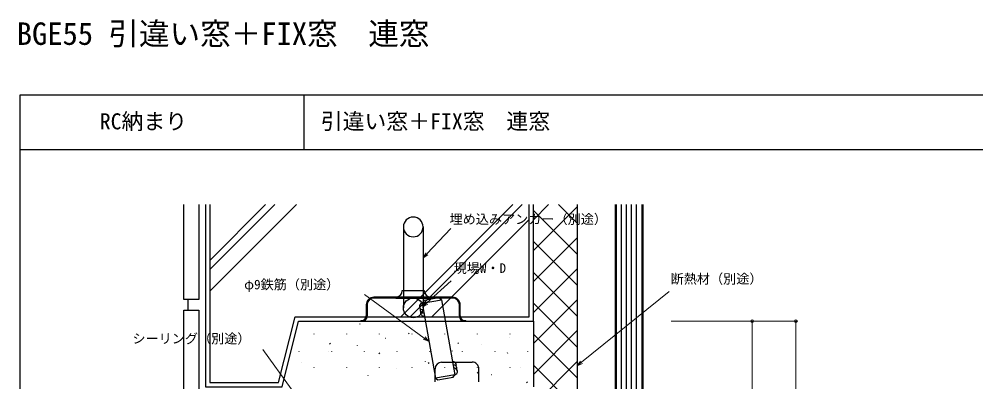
# Model space of a CAD drawing. Units: millimetres, scale not verified. Extents: x -437 to 438, y -681 to 679.
# Drawn here: x -437.1 to 0.6, y 512.8 to 678.6 of the extents above; entities that cross this region are included whole.
import ezdxf
from ezdxf.enums import TextEntityAlignment as Align

# ---------------------------------------------------------------- set-up
doc = ezdxf.new("R2010")
doc.units = ezdxf.units.MM
doc.header["$LTSCALE"] = 4
for name, color, linetype in [('0-1_USER1', 3, 'Continuous'), ('0-4_YKK_13', 4, 'Continuous'), ('0-6_YKK_ZWAK', 7, 'Continuous'), ('0-7_YSS_K', 3, 'Continuous')]:
    doc.layers.add(name, color=color, linetype=linetype)
doc.layers.add('0-5_YKK_D', color=6, linetype='Continuous', lineweight=18)
doc.styles.add('ＭＳ ゴシック', font='')
doc.styles.get('ＭＳ ゴシック').set_extended_font_data('MS Gothic')

msp = doc.modelspace()

# ---------------------------------------------------------------- linework, layer by layer
at = {"layer": '0-4_YKK_13'}
for p, q in [((-261.302, 583.613), (-261.302, 546.613)), ((-252.302, 583.613), (-252.302, 546.613)), ((-264.802, 551.513), (-274.802, 551.513)), ((-248.802, 551.513), (-264.802, 551.513)), ((-261.802, 554.513), (-251.802, 554.513)), ((-238.802, 551.513), (-248.802, 551.513)), ((-278.302, 548.013), (-278.302, 542.913)), ((-277.902, 548.013), (-277.902, 542.913)), ((-264.802, 551.113), (-274.802, 551.113)), ((-264.802, 551.113), (-248.802, 551.113)), ((-238.802, 551.113), (-248.802, 551.113)), ((-235.702, 542.913), (-235.702, 548.013)), ((-235.302, 542.913), (-235.302, 548.013)), ((-280.802, 540.913), (-280.802, 540.513)), ((-280.802, 540.913), (-280.302, 540.913)), ((-280.802, 540.513), (-280.302, 540.513)), ((-280.302, 540.513), (-233.302, 540.513)), ((-233.302, 540.913), (-232.802, 540.913)), ((-233.302, 540.513), (-232.802, 540.513)), ((-232.802, 540.513), (-232.802, 540.913)), ((-243.802, 521.814), (-229.802, 521.813)), ((-246.802, 512.816), (-246.802, 518.814)), ((-226.802, 512.814), (-226.802, 518.813))]:
    msp.add_line(p, q, dxfattribs=at)
msp.add_circle((-256.802, 546.613), 4.5, dxfattribs=at)
for centre, radius, start, end in [((-256.802, 583.613), 4.5, 0, 180), ((-256.802, 583.613), 4.5, 180, 0), ((-274.802, 548.013), 3.5, 90, 180), ((-264.802, 554.513), 3, 270, 0), ((-248.802, 554.513), 3, 180, 270), ((-238.802, 548.013), 3.5, 0, 90), ((-274.802, 548.013), 3.1, 90, 180), ((-238.802, 548.013), 3.1, 0, 90), ((-280.302, 542.913), 2.4, 270, 0), ((-280.302, 542.913), 2, 270, 0), ((-233.302, 542.913), 2.4, 180, 270), ((-233.302, 542.913), 2, 180, 270), ((-243.802, 518.814), 3, 89.99878, 179.99845), ((-229.802, 518.813), 3, 359.99873, 89.99878)]:
    msp.add_arc(centre, radius, start, end, dxfattribs=at)
at = {"layer": '0-5_YKK_D'}
for p, q in [((-138.802, 540.513), (-80.802, 540.513)), ((-138.802, 540.513), (-100.802, 540.513)), ((-101.802, 540.513), (-101.802, 480.513)), ((-81.802, 540.513), (-81.802, -109.487))]:
    msp.add_line(p, q, dxfattribs=at)
for points in [[(-252.302, 569.488), (-250.557, 571.347), (-239.668, 582.949)], [(-250.059, 570.879), (-252.302, 569.488), (-251.055, 571.815)], [(-252.438, 547.143), (-250.55, 548.856), (-239.421, 558.95)], [(-249.758, 531.345), (-251.818, 532.848), (-279.025, 552.698)], [(-181.802, 520.167), (-179.819, 521.77), (-139.754, 554.141)], [(-250.091, 548.35), (-252.438, 547.143), (-251.009, 549.362)], [(-251.416, 533.4), (-249.758, 531.345), (-252.221, 532.296)], [(-311.085, 507.513), (-312.571, 509.585), (-325.539, 527.663)], [(-179.389, 521.238), (-181.802, 520.167), (-180.248, 522.301)]]:
    msp.add_lwpolyline(points, dxfattribs=at)
for centre in [(-101.802, 540.513), (-81.802, 540.513)]:
    msp.add_circle(centre, 0.637, dxfattribs=at)
at = {"layer": '0-6_YKK_ZWAK'}
for p, q in [((-436.8, 643.8), (-436.8, -681.2)), ((438.2, 643.8), (-436.8, 643.8)), ((-306.8, 643.8), (-306.8, 618.8)), ((438.2, 618.8), (-436.8, 618.8))]:
    msp.add_line(p, q, dxfattribs=at)
at = {"layer": '0-7_YSS_K'}
for p, q in [((-349.802, 568.347), (-324.349, 593.8)), ((-349.802, 564.104), (-320.106, 593.8)), ((-349.802, 554.205), (-310.207, 593.8)), ((-262.499, 542.513), (-211.212, 593.8)), ((-258.256, 542.513), (-206.969, 593.8)), ((-201.802, 586.928), (-194.93, 593.8)), ((-201.802, 572.786), (-181.802, 592.786)), ((-181.802, 571.149), (-201.802, 591.149)), ((-181.802, 585.291), (-190.311, 593.8)), ((-181.802, 593.8), (-181.802, 500.513)), ((-161.502, 496.013), (-161.502, 593.8)), ((-159.202, 496.013), (-159.202, 593.8)), ((-156.902, 496.013), (-156.902, 593.8)), ((-154.602, 496.013), (-154.602, 593.8)), ((-248.356, 542.513), (-203.802, 587.068)), ((-201.802, 558.644), (-181.802, 578.644)), ((-181.802, 557.007), (-201.802, 577.007)), ((-201.802, 544.502), (-181.802, 564.502)), ((-181.802, 542.865), (-201.802, 562.865)), ((-359.802, 545.513), (-359.802, 550.513)), ((-252.731, 548.794), (-246.649, 514.49)), ((-243.869, 550.365), (-237.788, 516.061)), ((-201.802, 530.359), (-181.802, 550.359)), ((-181.802, 528.723), (-201.802, 548.723)), ((-300.475, 540.266), (-300.459, 540.218)), ((-281.432, 539.545), (-281.156, 539.128)), ((-201.802, 540.513), (-201.802, 510.513)), ((-302.25, 534.8), (-302.25, 534.55)), ((-287.3, 534.8), (-287.3, 534.55)), ((-272.35, 534.8), (-272.35, 534.55)), ((-258.916, 535.123), (-258.64, 534.706)), ((-257.4, 534.8), (-257.4, 534.55)), ((-256.936, 537.654), (-256.92, 537.607)), ((-242.45, 534.8), (-242.45, 534.55)), ((-227.5, 534.8), (-227.5, 534.55)), ((-212.55, 534.8), (-212.55, 534.55)), ((-201.802, 516.217), (-181.802, 536.217)), ((-181.802, 514.58), (-201.802, 534.58)), ((-295.048, 530.521), (-294.772, 530.104)), ((-282.474, 529.545), (-282.457, 529.497)), ((-269.413, 532.775), (-269.396, 532.728)), ((-236.4, 530.7), (-236.124, 530.283)), ((-225.791, 529.928), (-225.774, 529.881)), ((-212.73, 533.158), (-212.713, 533.111)), ((-309.125, 526.725), (-309.125, 526.475)), ((-295.618, 526.55), (-295.602, 526.503)), ((-294.175, 526.725), (-294.175, 526.475)), ((-279.225, 526.725), (-279.225, 526.475)), ((-272.532, 526.098), (-272.256, 525.681)), ((-264.275, 526.725), (-264.275, 526.475)), ((-249.325, 526.725), (-249.325, 526.475)), ((-238.935, 526.933), (-238.918, 526.886)), ((-234.375, 526.725), (-234.375, 526.475)), ((-219.425, 526.725), (-219.425, 526.475)), ((-213.884, 526.278), (-213.608, 525.861)), ((-204.475, 526.725), (-204.475, 526.475)), ((-308.095, 521.67), (-308.078, 521.623)), ((-251.412, 522.054), (-251.395, 522.007)), ((-250.016, 521.676), (-249.74, 521.259)), ((-201.802, 502.075), (-181.802, 522.075)), ((-302.25, 519.6), (-302.25, 519.35)), ((-287.3, 519.6), (-287.3, 519.35)), ((-272.35, 519.6), (-272.35, 519.35)), ((-264.473, 518.824), (-264.456, 518.776)), ((-257.4, 519.6), (-257.4, 519.35)), ((-242.45, 519.6), (-242.45, 519.35)), ((-227.5, 519.6), (-227.5, 519.35)), ((-227.5, 517.254), (-227.224, 516.837)), ((-212.55, 519.6), (-212.55, 519.35)), ((-207.789, 519.207), (-207.773, 519.16)), ((-181.877, 500.513), (-201.802, 520.438)), ((-277.617, 515.829), (-277.6, 515.782)), ((-220.934, 516.212), (-220.917, 516.165)), ((-204.984, 512.832), (-204.708, 512.415))]:
    msp.add_line(p, q, dxfattribs=at)
for points in [[(-354.802, 593.8), (-354.802, 550.513), (-361.802, 550.513), (-361.802, 593.8)], [(-351.802, 593.8), (-351.802, 510.513), (-316.802, 510.513), (-309.302, 540.513), (-201.802, 540.513), (-201.802, 593.8)], [(-349.802, 593.8), (-349.802, 512.513), (-318.364, 512.513), (-310.864, 542.513), (-203.802, 542.513), (-203.802, 593.8)], [(-151.802, 593.8), (-151.802, 495.513), (-164.302, 495.513), (-164.302, 593.8)], [(-152.302, 593.8), (-152.302, 496.013), (-163.802, 496.013), (-163.802, 593.8)]]:
    msp.add_lwpolyline(points, dxfattribs=at)
for points in [[(-252.731, 548.794), (-243.869, 550.365), (-245.028, 551.175), (-251.921, 549.953)], [(-354.802, 507.513), (-316.802, 507.513), (-316.802, 500.513), (-361.802, 500.513), (-361.802, 545.513), (-354.802, 545.513)], [(-237.79, 516.06), (-246.652, 514.489), (-245.493, 513.679), (-238.6, 514.901)]]:
    msp.add_lwpolyline(points, close=True, dxfattribs=at)
for centre, start, end in [((-252.47, 547.317), 100.04394, 280.04392), ((-252.208, 545.84), 160.04391, 280.04392), ((-251.946, 544.363), 160.04391, 280.04392), ((-238.578, 520.49), 340.04391, 100.04392), ((-238.316, 519.013), 340.04391, 100.04392), ((-238.055, 517.536), 280.04394, 100.04392)]:
    msp.add_arc(centre, 1.5, start, end, dxfattribs=at)

# ---------------------------------------------------------------- texts
at = {"layer": '0-1_USER1', "style": 'ＭＳ ゴシック'}
for s, height, p in [('BGE55 引違い窓＋FIX窓\u3000連窓', 10.26, (-438.149, 663.738)), ('RC納まり', 7.331, (-400.209, 626.016)), ('引違い窓＋FIX窓\u3000連窓', 7.331, (-299.106, 626.073))]:
    msp.add_text(s, height=height, dxfattribs=at).set_placement(p, align=Align.BOTTOM_LEFT)
at = {"layer": '0-5_YKK_D', "style": 'ＭＳ ゴシック'}
for s, p in [('埋め込みアンカー（別途）', (-240.179, 583.664)), ('現場W・D', (-238.33, 561.302)), ('φ9鉄筋（別途）', (-334.15, 553.789)), ('断熱材（別途）', (-139.038, 556.391)), ('シーリング（別途）', (-385.244, 529.068))]:
    msp.add_text(s, height=4.399, dxfattribs=at).set_placement(p, align=Align.BOTTOM_LEFT)

doc.saveas('drawing.dxf')
